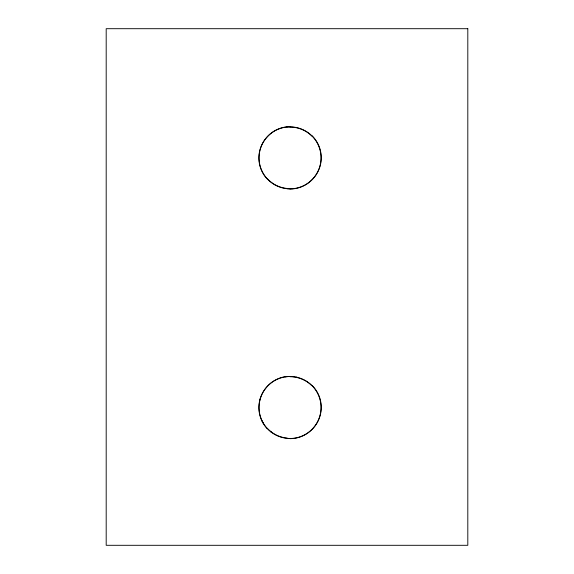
<?xml version="1.0" encoding="UTF-8"?>
<svg xmlns="http://www.w3.org/2000/svg" width="574" height="574" viewBox="0 0 574 574"><rect width="100%" height="100%" fill="white"/><g stroke="black" fill="none" stroke-linecap="round" stroke-linejoin="round"><path stroke-width="0.86" d="M259.986 399.87L260.395 398.406M285.4 376.838L286.928 376.652M287 127.005L290.035 126.854M287 376.644L290.035 376.494M290.035 188.846L287 188.695M290.035 438.486L287 438.335M296.17 377.104L297.655 377.441M270.361 431.447L271.552 432.38M263.459 423.454L262.031 420.799M290.028 127.084A30.96 30.444 -5.3 0 1 311.847 136.024M312.077 135.787A30.838 30.673 -63.9 0 1 311.991 179.813A30.96 30.802 37.1 0 1 290.035 189.025M287.022 188.466A30.888 30.422 5.6 0 1 267.19 178.564M266.967 178.758A30.881 30.788 -61 0 1 267.032 136.999A30.888 30.795 29.7 0 1 286.986 126.832M290.028 376.723A30.96 30.444 -5.3 0 1 311.847 385.663M312.077 385.434A30.838 30.673 -63.9 0 1 311.991 429.46A30.96 30.802 37.1 0 1 290.035 438.672M287.022 438.106A30.888 30.422 5.6 0 1 267.19 428.204M266.967 428.398A30.881 30.788 -61 0 1 267.032 386.639A30.888 30.795 29.7 0 1 286.986 376.472M467.81 28.7L106.19 28.7L106.19 545.3L467.81 545.3L467.81 28.7M274.537 184.692A30.996 30.996 0 0 0 321.031 157.85A30.996 30.996 0 0 0 274.537 131.008A30.996 30.996 0 0 0 274.537 184.692M274.537 434.331A30.996 30.996 0 0 0 321.031 407.49A30.996 30.996 0 0 0 274.537 380.648A30.996 30.996 0 0 0 274.537 434.331"/></g></svg>
